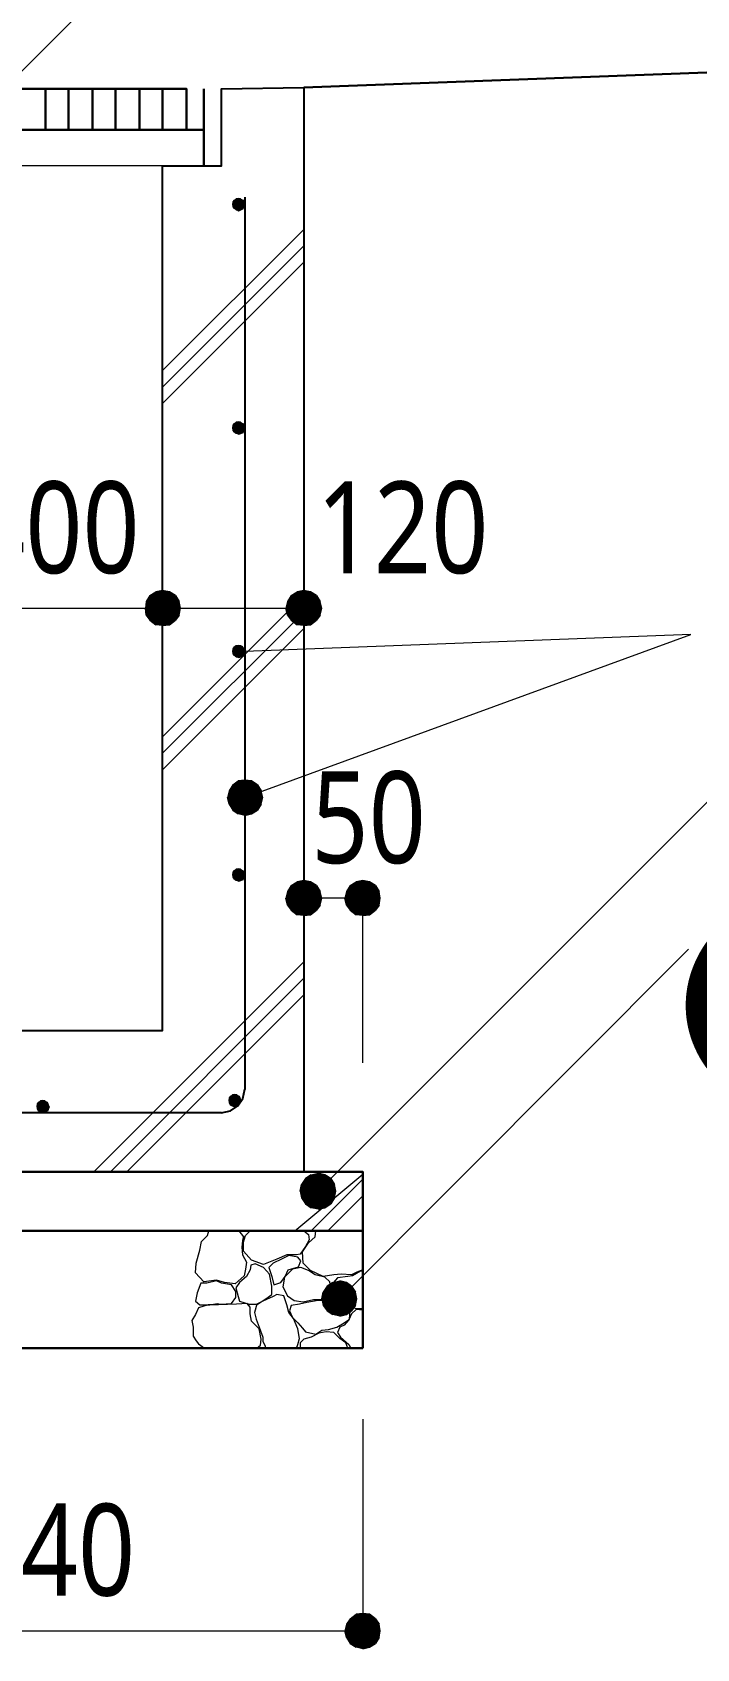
# Model space of a CAD drawing. Header units: millimetres. Extents: x 0 to 420, y 0 to 297.
# Drawn here: x 252.72 to 271.55, y 56.83 to 102.61 of the extents above; entities that cross this region are included whole.
import ezdxf
from ezdxf.enums import TextEntityAlignment as Align

# ---------------------------------------------------------------- set-up
doc = ezdxf.new("R2010")
doc.units = ezdxf.units.MM
doc.styles.add('kst32b', font='NotoSansJP-Variable.ttf')

msp = doc.modelspace()

# ---------------------------------------------------------------- hatches: boundary and pattern name
h = msp.add_hatch(color=7)
h.paths.add_polyline_path([(258.466, 97.854), (258.424, 97.727), (258.572, 97.727), (258.466, 97.854)])
h.paths.add_polyline_path([(258.424, 97.727), (258.572, 97.727), (258.466, 97.621), (258.424, 97.727)])
h.paths.add_polyline_path([(258.572, 97.727), (258.466, 97.621), (258.572, 97.557), (258.572, 97.727)])
h = msp.add_hatch(color=7)
h.paths.add_polyline_path([(258.741, 97.727), (258.699, 97.854), (258.572, 97.727), (258.741, 97.727)])
h.paths.add_polyline_path([(258.699, 97.854), (258.572, 97.727), (258.572, 97.896), (258.699, 97.854)])
h.paths.add_polyline_path([(258.572, 97.727), (258.572, 97.896), (258.466, 97.854), (258.572, 97.727)])
h = msp.add_hatch(color=7)
h.paths.add_polyline_path([(258.572, 97.557), (258.699, 97.621), (258.572, 97.727), (258.572, 97.557)])
h.paths.add_polyline_path([(258.699, 97.621), (258.572, 97.727), (258.741, 97.727), (258.699, 97.621)])
h = msp.add_hatch(color=7)
h.paths.add_polyline_path([(258.741, 91.398), (258.699, 91.525), (258.572, 91.398), (258.741, 91.398)])
h.paths.add_polyline_path([(258.699, 91.525), (258.572, 91.398), (258.572, 91.567), (258.699, 91.525)])
h.paths.add_polyline_path([(258.572, 91.398), (258.572, 91.567), (258.466, 91.525), (258.572, 91.398)])
h = msp.add_hatch(color=7)
h.paths.add_polyline_path([(258.466, 91.525), (258.424, 91.398), (258.572, 91.398), (258.466, 91.525)])
h.paths.add_polyline_path([(258.424, 91.398), (258.572, 91.398), (258.466, 91.271), (258.424, 91.398)])
h.paths.add_polyline_path([(258.572, 91.398), (258.466, 91.271), (258.572, 91.228), (258.572, 91.398)])
h = msp.add_hatch(color=7)
h.paths.add_polyline_path([(258.572, 91.228), (258.699, 91.271), (258.572, 91.398), (258.572, 91.228)])
h.paths.add_polyline_path([(258.699, 91.271), (258.572, 91.398), (258.741, 91.398), (258.699, 91.271)])
h = msp.add_hatch(color=7)
h.paths.add_polyline_path([(256.413, 86.804), (256.223, 86.762), (256.413, 86.296), (256.413, 86.804)])
h.paths.add_polyline_path([(256.223, 86.762), (256.413, 86.296), (256.053, 86.656), (256.223, 86.762)])
h.paths.add_polyline_path([(256.413, 86.296), (256.053, 86.656), (255.947, 86.487), (256.413, 86.296)])
for points in [[(256.604, 86.762), (256.413, 86.804), (256.413, 86.296), (256.604, 86.762)], [(260.604, 86.762), (260.414, 86.804), (260.414, 86.296), (260.604, 86.762)], [(258.932, 81.407), (258.741, 81.428), (258.741, 80.941), (258.932, 81.407)], [(260.604, 78.549), (260.414, 78.592), (260.414, 78.084), (260.604, 78.549)], [(262.276, 78.549), (262.086, 78.592), (262.086, 78.084), (262.276, 78.549)], [(260.35, 69.596), (260.456, 69.427), (260.816, 69.787), (260.35, 69.596)], [(260.964, 66.548), (261.07, 66.4), (261.429, 66.738), (260.964, 66.548)], [(262.276, 57.806), (262.086, 57.827), (262.086, 57.34), (262.276, 57.806)]]:
    msp.add_hatch(color=7).paths.add_polyline_path(points)
h = msp.add_hatch(color=7)
h.paths.add_polyline_path([(256.921, 86.296), (256.879, 86.487), (256.413, 86.296), (256.921, 86.296)])
h.paths.add_polyline_path([(256.879, 86.487), (256.413, 86.296), (256.773, 86.656), (256.879, 86.487)])
h.paths.add_polyline_path([(256.413, 86.296), (256.773, 86.656), (256.604, 86.762), (256.413, 86.296)])
h = msp.add_hatch(color=7)
h.paths.add_polyline_path([(260.414, 86.804), (260.223, 86.762), (260.414, 86.296), (260.414, 86.804)])
h.paths.add_polyline_path([(260.223, 86.762), (260.414, 86.296), (260.054, 86.656), (260.223, 86.762)])
h.paths.add_polyline_path([(260.414, 86.296), (260.054, 86.656), (259.948, 86.487), (260.414, 86.296)])
h = msp.add_hatch(color=7)
h.paths.add_polyline_path([(260.921, 86.296), (260.879, 86.487), (260.414, 86.296), (260.921, 86.296)])
h.paths.add_polyline_path([(260.879, 86.487), (260.414, 86.296), (260.773, 86.656), (260.879, 86.487)])
h.paths.add_polyline_path([(260.414, 86.296), (260.773, 86.656), (260.604, 86.762), (260.414, 86.296)])
h = msp.add_hatch(color=7)
h.paths.add_polyline_path([(255.947, 86.487), (255.926, 86.296), (256.413, 86.296), (255.947, 86.487)])
h.paths.add_polyline_path([(255.926, 86.296), (256.413, 86.296), (255.947, 86.106), (255.926, 86.296)])
h.paths.add_polyline_path([(256.413, 86.296), (255.947, 86.106), (256.053, 85.958), (256.413, 86.296)])
h = msp.add_hatch(color=7)
h.paths.add_polyline_path([(256.053, 85.958), (256.223, 85.831), (256.413, 86.296), (256.053, 85.958)])
h.paths.add_polyline_path([(256.223, 85.831), (256.413, 86.296), (256.413, 85.81), (256.223, 85.831)])
h.paths.add_polyline_path([(256.413, 86.296), (256.413, 85.81), (256.604, 85.831), (256.413, 86.296)])
h = msp.add_hatch(color=7)
h.paths.add_polyline_path([(256.604, 85.831), (256.773, 85.958), (256.413, 86.296), (256.604, 85.831)])
h.paths.add_polyline_path([(256.773, 85.958), (256.413, 86.296), (256.879, 86.106), (256.773, 85.958)])
h.paths.add_polyline_path([(256.413, 86.296), (256.879, 86.106), (256.921, 86.296), (256.413, 86.296)])
h = msp.add_hatch(color=7)
h.paths.add_polyline_path([(259.948, 86.487), (259.905, 86.296), (260.414, 86.296), (259.948, 86.487)])
h.paths.add_polyline_path([(259.905, 86.296), (260.414, 86.296), (259.948, 86.106), (259.905, 86.296)])
h.paths.add_polyline_path([(260.414, 86.296), (259.948, 86.106), (260.054, 85.958), (260.414, 86.296)])
h = msp.add_hatch(color=7)
h.paths.add_polyline_path([(260.054, 85.958), (260.223, 85.831), (260.414, 86.296), (260.054, 85.958)])
h.paths.add_polyline_path([(260.223, 85.831), (260.414, 86.296), (260.414, 85.81), (260.223, 85.831)])
h.paths.add_polyline_path([(260.414, 86.296), (260.414, 85.81), (260.604, 85.831), (260.414, 86.296)])
h = msp.add_hatch(color=7)
h.paths.add_polyline_path([(260.604, 85.831), (260.773, 85.958), (260.414, 86.296), (260.604, 85.831)])
h.paths.add_polyline_path([(260.773, 85.958), (260.414, 86.296), (260.879, 86.106), (260.773, 85.958)])
h.paths.add_polyline_path([(260.414, 86.296), (260.879, 86.106), (260.921, 86.296), (260.414, 86.296)])
h = msp.add_hatch(color=7)
h.paths.add_polyline_path([(258.466, 85.175), (258.424, 85.069), (258.572, 85.069), (258.466, 85.175)])
h.paths.add_polyline_path([(258.424, 85.069), (258.572, 85.069), (258.466, 84.942), (258.424, 85.069)])
h.paths.add_polyline_path([(258.572, 85.069), (258.466, 84.942), (258.572, 84.899), (258.572, 85.069)])
h = msp.add_hatch(color=7)
h.paths.add_polyline_path([(258.741, 85.069), (258.699, 85.175), (258.572, 85.069), (258.741, 85.069)])
h.paths.add_polyline_path([(258.699, 85.175), (258.572, 85.069), (258.572, 85.238), (258.699, 85.175)])
h.paths.add_polyline_path([(258.572, 85.069), (258.572, 85.238), (258.466, 85.175), (258.572, 85.069)])
h = msp.add_hatch(color=7)
h.paths.add_polyline_path([(258.572, 84.899), (258.699, 84.942), (258.572, 85.069), (258.572, 84.899)])
h.paths.add_polyline_path([(258.699, 84.942), (258.572, 85.069), (258.741, 85.069), (258.699, 84.942)])
h = msp.add_hatch(color=7)
h.paths.add_polyline_path([(258.297, 81.132), (258.254, 80.941), (258.741, 80.941), (258.297, 81.132)])
h.paths.add_polyline_path([(258.254, 80.941), (258.741, 80.941), (258.297, 80.751), (258.254, 80.941)])
h.paths.add_polyline_path([(258.741, 80.941), (258.297, 80.751), (258.403, 80.581), (258.741, 80.941)])
h = msp.add_hatch(color=7)
h.paths.add_polyline_path([(258.741, 81.428), (258.551, 81.407), (258.741, 80.941), (258.741, 81.428)])
h.paths.add_polyline_path([(258.551, 81.407), (258.741, 80.941), (258.403, 81.301), (258.551, 81.407)])
h.paths.add_polyline_path([(258.741, 80.941), (258.403, 81.301), (258.297, 81.132), (258.741, 80.941)])
h = msp.add_hatch(color=7)
h.paths.add_polyline_path([(259.249, 80.941), (259.207, 81.132), (258.741, 80.941), (259.249, 80.941)])
h.paths.add_polyline_path([(259.207, 81.132), (258.741, 80.941), (259.101, 81.301), (259.207, 81.132)])
h.paths.add_polyline_path([(258.741, 80.941), (259.101, 81.301), (258.932, 81.407), (258.741, 80.941)])
h = msp.add_hatch(color=7)
h.paths.add_polyline_path([(258.403, 80.581), (258.551, 80.476), (258.741, 80.941), (258.403, 80.581)])
h.paths.add_polyline_path([(258.551, 80.476), (258.741, 80.941), (258.741, 80.433), (258.551, 80.476)])
h.paths.add_polyline_path([(258.741, 80.941), (258.741, 80.433), (258.932, 80.476), (258.741, 80.941)])
h = msp.add_hatch(color=7)
h.paths.add_polyline_path([(258.932, 80.476), (259.101, 80.581), (258.741, 80.941), (258.932, 80.476)])
h.paths.add_polyline_path([(259.101, 80.581), (258.741, 80.941), (259.207, 80.751), (259.101, 80.581)])
h.paths.add_polyline_path([(258.741, 80.941), (259.207, 80.751), (259.249, 80.941), (258.741, 80.941)])
h = msp.add_hatch(color=7)
h.paths.add_polyline_path([(258.466, 78.846), (258.424, 78.74), (258.572, 78.74), (258.466, 78.846)])
h.paths.add_polyline_path([(258.424, 78.74), (258.572, 78.74), (258.466, 78.613), (258.424, 78.74)])
h.paths.add_polyline_path([(258.572, 78.74), (258.466, 78.613), (258.572, 78.571), (258.572, 78.74)])
h = msp.add_hatch(color=7)
h.paths.add_polyline_path([(258.741, 78.74), (258.699, 78.846), (258.572, 78.74), (258.741, 78.74)])
h.paths.add_polyline_path([(258.699, 78.846), (258.572, 78.74), (258.572, 78.888), (258.699, 78.846)])
h.paths.add_polyline_path([(258.572, 78.74), (258.572, 78.888), (258.466, 78.846), (258.572, 78.74)])
h = msp.add_hatch(color=7)
h.paths.add_polyline_path([(258.572, 78.571), (258.699, 78.613), (258.572, 78.74), (258.572, 78.571)])
h.paths.add_polyline_path([(258.699, 78.613), (258.572, 78.74), (258.741, 78.74), (258.699, 78.613)])
h = msp.add_hatch(color=7)
h.paths.add_polyline_path([(260.414, 78.592), (260.223, 78.549), (260.414, 78.084), (260.414, 78.592)])
h.paths.add_polyline_path([(260.223, 78.549), (260.414, 78.084), (260.054, 78.444), (260.223, 78.549)])
h.paths.add_polyline_path([(260.414, 78.084), (260.054, 78.444), (259.948, 78.274), (260.414, 78.084)])
h = msp.add_hatch(color=7)
h.paths.add_polyline_path([(260.921, 78.084), (260.879, 78.274), (260.414, 78.084), (260.921, 78.084)])
h.paths.add_polyline_path([(260.879, 78.274), (260.414, 78.084), (260.773, 78.444), (260.879, 78.274)])
h.paths.add_polyline_path([(260.414, 78.084), (260.773, 78.444), (260.604, 78.549), (260.414, 78.084)])
h = msp.add_hatch(color=7)
h.paths.add_polyline_path([(262.086, 78.592), (261.895, 78.549), (262.086, 78.084), (262.086, 78.592)])
h.paths.add_polyline_path([(261.895, 78.549), (262.086, 78.084), (261.726, 78.444), (261.895, 78.549)])
h.paths.add_polyline_path([(262.086, 78.084), (261.726, 78.444), (261.62, 78.274), (262.086, 78.084)])
h = msp.add_hatch(color=7)
h.paths.add_polyline_path([(262.573, 78.084), (262.551, 78.274), (262.086, 78.084), (262.573, 78.084)])
h.paths.add_polyline_path([(262.551, 78.274), (262.086, 78.084), (262.446, 78.444), (262.551, 78.274)])
h.paths.add_polyline_path([(262.086, 78.084), (262.446, 78.444), (262.276, 78.549), (262.086, 78.084)])
h = msp.add_hatch(color=7)
h.paths.add_polyline_path([(259.948, 78.274), (259.905, 78.084), (260.414, 78.084), (259.948, 78.274)])
h.paths.add_polyline_path([(259.905, 78.084), (260.414, 78.084), (259.948, 77.893), (259.905, 78.084)])
h.paths.add_polyline_path([(260.414, 78.084), (259.948, 77.893), (260.054, 77.745), (260.414, 78.084)])
h = msp.add_hatch(color=7)
h.paths.add_polyline_path([(260.054, 77.745), (260.223, 77.618), (260.414, 78.084), (260.054, 77.745)])
h.paths.add_polyline_path([(260.223, 77.618), (260.414, 78.084), (260.414, 77.597), (260.223, 77.618)])
h.paths.add_polyline_path([(260.414, 78.084), (260.414, 77.597), (260.604, 77.618), (260.414, 78.084)])
h = msp.add_hatch(color=7)
h.paths.add_polyline_path([(260.604, 77.618), (260.773, 77.745), (260.414, 78.084), (260.604, 77.618)])
h.paths.add_polyline_path([(260.773, 77.745), (260.414, 78.084), (260.879, 77.893), (260.773, 77.745)])
h.paths.add_polyline_path([(260.414, 78.084), (260.879, 77.893), (260.921, 78.084), (260.414, 78.084)])
h = msp.add_hatch(color=7)
h.paths.add_polyline_path([(261.62, 78.274), (261.578, 78.084), (262.086, 78.084), (261.62, 78.274)])
h.paths.add_polyline_path([(261.578, 78.084), (262.086, 78.084), (261.62, 77.893), (261.578, 78.084)])
h.paths.add_polyline_path([(262.086, 78.084), (261.62, 77.893), (261.726, 77.745), (262.086, 78.084)])
h = msp.add_hatch(color=7)
h.paths.add_polyline_path([(261.726, 77.745), (261.895, 77.618), (262.086, 78.084), (261.726, 77.745)])
h.paths.add_polyline_path([(261.895, 77.618), (262.086, 78.084), (262.086, 77.597), (261.895, 77.618)])
h.paths.add_polyline_path([(262.086, 78.084), (262.086, 77.597), (262.276, 77.618), (262.086, 78.084)])
h = msp.add_hatch(color=7)
h.paths.add_polyline_path([(262.276, 77.618), (262.446, 77.745), (262.086, 78.084), (262.276, 77.618)])
h.paths.add_polyline_path([(262.446, 77.745), (262.086, 78.084), (262.551, 77.893), (262.446, 77.745)])
h.paths.add_polyline_path([(262.086, 78.084), (262.551, 77.893), (262.573, 78.084), (262.086, 78.084)])
h = msp.add_hatch(color=7)
h.paths.add_polyline_path([(258.339, 72.454), (258.297, 72.348), (258.466, 72.348), (258.339, 72.454)])
h.paths.add_polyline_path([(258.297, 72.348), (258.466, 72.348), (258.339, 72.221), (258.297, 72.348)])
h.paths.add_polyline_path([(258.466, 72.348), (258.339, 72.221), (258.466, 72.178), (258.466, 72.348)])
h = msp.add_hatch(color=7)
h.paths.add_polyline_path([(258.614, 72.348), (258.572, 72.454), (258.466, 72.348), (258.614, 72.348)])
h.paths.add_polyline_path([(258.572, 72.454), (258.466, 72.348), (258.466, 72.496), (258.572, 72.454)])
h.paths.add_polyline_path([(258.466, 72.348), (258.466, 72.496), (258.339, 72.454), (258.466, 72.348)])
h = msp.add_hatch(color=7)
h.paths.add_polyline_path([(258.466, 72.178), (258.572, 72.221), (258.466, 72.348), (258.466, 72.178)])
h.paths.add_polyline_path([(258.572, 72.221), (258.466, 72.348), (258.614, 72.348), (258.572, 72.221)])
h = msp.add_hatch(color=7)
h.paths.add_polyline_path([(252.899, 72.284), (252.857, 72.178), (253.026, 72.178), (252.899, 72.284)])
h.paths.add_polyline_path([(252.857, 72.178), (253.026, 72.178), (252.899, 72.051), (252.857, 72.178)])
h.paths.add_polyline_path([(253.026, 72.178), (252.899, 72.051), (253.026, 72.009), (253.026, 72.178)])
h = msp.add_hatch(color=7)
h.paths.add_polyline_path([(253.196, 72.178), (253.153, 72.284), (253.026, 72.178), (253.196, 72.178)])
h.paths.add_polyline_path([(253.153, 72.284), (253.026, 72.178), (253.026, 72.327), (253.153, 72.284)])
h.paths.add_polyline_path([(253.026, 72.178), (253.026, 72.327), (252.899, 72.284), (253.026, 72.178)])
h = msp.add_hatch(color=7)
h.paths.add_polyline_path([(253.026, 72.009), (253.153, 72.051), (253.026, 72.178), (253.026, 72.009)])
h.paths.add_polyline_path([(253.153, 72.051), (253.026, 72.178), (253.196, 72.178), (253.153, 72.051)])
h = msp.add_hatch(color=7)
h.paths.add_polyline_path([(260.456, 70.146), (260.35, 69.977), (260.816, 69.787), (260.456, 70.146)])
h.paths.add_polyline_path([(260.35, 69.977), (260.816, 69.787), (260.308, 69.787), (260.35, 69.977)])
h.paths.add_polyline_path([(260.816, 69.787), (260.308, 69.787), (260.35, 69.596), (260.816, 69.787)])
h = msp.add_hatch(color=7)
h.paths.add_polyline_path([(261.006, 70.252), (260.816, 70.295), (260.816, 69.787), (261.006, 70.252)])
h.paths.add_polyline_path([(260.816, 70.295), (260.816, 69.787), (260.625, 70.252), (260.816, 70.295)])
h.paths.add_polyline_path([(260.816, 69.787), (260.625, 70.252), (260.456, 70.146), (260.816, 69.787)])
h = msp.add_hatch(color=7)
h.paths.add_polyline_path([(261.324, 69.787), (261.281, 69.977), (260.816, 69.787), (261.324, 69.787)])
h.paths.add_polyline_path([(261.281, 69.977), (260.816, 69.787), (261.175, 70.146), (261.281, 69.977)])
h.paths.add_polyline_path([(260.816, 69.787), (261.175, 70.146), (261.006, 70.252), (260.816, 69.787)])
h = msp.add_hatch(color=7)
h.paths.add_polyline_path([(260.456, 69.427), (260.625, 69.321), (260.816, 69.787), (260.456, 69.427)])
h.paths.add_polyline_path([(260.625, 69.321), (260.816, 69.787), (260.816, 69.279), (260.625, 69.321)])
h.paths.add_polyline_path([(260.816, 69.787), (260.816, 69.279), (261.006, 69.321), (260.816, 69.787)])
h = msp.add_hatch(color=7)
h.paths.add_polyline_path([(261.006, 69.321), (261.175, 69.427), (260.816, 69.787), (261.006, 69.321)])
h.paths.add_polyline_path([(261.175, 69.427), (260.816, 69.787), (261.281, 69.596), (261.175, 69.427)])
h.paths.add_polyline_path([(260.816, 69.787), (261.281, 69.596), (261.324, 69.787), (260.816, 69.787)])
h = msp.add_hatch(color=7)
h.paths.add_polyline_path([(261.07, 67.098), (260.964, 66.929), (261.429, 66.738), (261.07, 67.098)])
h.paths.add_polyline_path([(260.964, 66.929), (261.429, 66.738), (260.921, 66.738), (260.964, 66.929)])
h.paths.add_polyline_path([(261.429, 66.738), (260.921, 66.738), (260.964, 66.548), (261.429, 66.738)])
h = msp.add_hatch(color=7)
h.paths.add_polyline_path([(261.62, 67.204), (261.429, 67.246), (261.429, 66.738), (261.62, 67.204)])
h.paths.add_polyline_path([(261.429, 67.246), (261.429, 66.738), (261.239, 67.204), (261.429, 67.246)])
h.paths.add_polyline_path([(261.429, 66.738), (261.239, 67.204), (261.07, 67.098), (261.429, 66.738)])
h = msp.add_hatch(color=7)
h.paths.add_polyline_path([(261.916, 66.738), (261.874, 66.929), (261.429, 66.738), (261.916, 66.738)])
h.paths.add_polyline_path([(261.874, 66.929), (261.429, 66.738), (261.768, 67.098), (261.874, 66.929)])
h.paths.add_polyline_path([(261.429, 66.738), (261.768, 67.098), (261.62, 67.204), (261.429, 66.738)])
h = msp.add_hatch(color=7)
h.paths.add_polyline_path([(261.07, 66.4), (261.239, 66.294), (261.429, 66.738), (261.07, 66.4)])
h.paths.add_polyline_path([(261.239, 66.294), (261.429, 66.738), (261.429, 66.252), (261.239, 66.294)])
h.paths.add_polyline_path([(261.429, 66.738), (261.429, 66.252), (261.62, 66.294), (261.429, 66.738)])
h = msp.add_hatch(color=7)
h.paths.add_polyline_path([(261.62, 66.294), (261.768, 66.4), (261.429, 66.738), (261.62, 66.294)])
h.paths.add_polyline_path([(261.768, 66.4), (261.429, 66.738), (261.874, 66.548), (261.768, 66.4)])
h.paths.add_polyline_path([(261.429, 66.738), (261.874, 66.548), (261.916, 66.738), (261.429, 66.738)])
h = msp.add_hatch(color=7)
h.paths.add_polyline_path([(262.086, 57.827), (261.895, 57.806), (262.086, 57.34), (262.086, 57.827)])
h.paths.add_polyline_path([(261.895, 57.806), (262.086, 57.34), (261.726, 57.679), (261.895, 57.806)])
h.paths.add_polyline_path([(262.086, 57.34), (261.726, 57.679), (261.62, 57.531), (262.086, 57.34)])
h = msp.add_hatch(color=7)
h.paths.add_polyline_path([(262.573, 57.34), (262.551, 57.531), (262.086, 57.34), (262.573, 57.34)])
h.paths.add_polyline_path([(262.551, 57.531), (262.086, 57.34), (262.446, 57.679), (262.551, 57.531)])
h.paths.add_polyline_path([(262.086, 57.34), (262.446, 57.679), (262.276, 57.806), (262.086, 57.34)])
h = msp.add_hatch(color=7)
h.paths.add_polyline_path([(261.62, 57.531), (261.578, 57.34), (262.086, 57.34), (261.62, 57.531)])
h.paths.add_polyline_path([(261.578, 57.34), (262.086, 57.34), (261.62, 57.15), (261.578, 57.34)])
h.paths.add_polyline_path([(262.086, 57.34), (261.62, 57.15), (261.726, 56.981), (262.086, 57.34)])
h = msp.add_hatch(color=7)
h.paths.add_polyline_path([(261.726, 56.981), (261.895, 56.875), (262.086, 57.34), (261.726, 56.981)])
h.paths.add_polyline_path([(261.895, 56.875), (262.086, 57.34), (262.086, 56.832), (261.895, 56.875)])
h.paths.add_polyline_path([(262.086, 57.34), (262.086, 56.832), (262.276, 56.875), (262.086, 57.34)])
h = msp.add_hatch(color=7)
h.paths.add_polyline_path([(262.276, 56.875), (262.446, 56.981), (262.086, 57.34), (262.276, 56.875)])
h.paths.add_polyline_path([(262.446, 56.981), (262.086, 57.34), (262.551, 57.15), (262.446, 56.981)])
h.paths.add_polyline_path([(262.086, 57.34), (262.551, 57.15), (262.573, 57.34), (262.086, 57.34)])

# ---------------------------------------------------------------- linework, layer by layer
at = {"lineweight": 13}
for points in [[(251.926, 101.007), (259.525, 108.606)], [(256.413, 98.827), (243.755, 98.827)], [(256.413, 93.027), (260.414, 97.028)], [(260.414, 96.562), (256.413, 92.562)], [(256.413, 92.096), (260.414, 96.097)], [(260.414, 86.656), (256.413, 82.656)], [(238.083, 86.296), (239.755, 86.296), (243.755, 86.296), (256.413, 86.296), (260.414, 86.296)], [(256.413, 82.19), (260.414, 86.191)], [(260.414, 85.725), (256.413, 81.724)], [(258.741, 80.941), (271.378, 85.556), (258.741, 85.069)], [(260.816, 69.787), (272.246, 81.216)], [(262.086, 78.084), (260.414, 78.084)], [(262.086, 73.427), (262.086, 78.084)], [(261.429, 66.738), (271.314, 76.645)], [(254.466, 70.337), (260.414, 76.285)], [(260.414, 75.819), (254.931, 70.337)], [(255.397, 70.337), (260.414, 75.353)], [(260.16, 68.665), (262.086, 70.273)], [(262.086, 70.125), (260.625, 68.665)], [(262.086, 69.659), (261.091, 68.665)], [(258.572, 68.665), (258.699, 68.495), (258.678, 68.389), (258.657, 68.199), (258.678, 67.987), (258.784, 67.776), (258.762, 67.585), (258.72, 67.395), (258.466, 67.162), (258.17, 67.204), (257.937, 67.268), (257.577, 67.225), (257.344, 67.479), (257.366, 67.754), (257.471, 68.114), (257.514, 68.368), (257.683, 68.538), (257.725, 68.665)], [(260.414, 68.665), (260.541, 68.559), (260.562, 68.411), (260.456, 68.22), (260.308, 68.009), (260.202, 67.987), (259.927, 67.987), (259.652, 67.86), (259.271, 67.712), (258.932, 67.839), (258.699, 68.093), (258.699, 68.347), (258.762, 68.538), (258.889, 68.665)], [(262.086, 67.564), (261.916, 67.5), (261.768, 67.416), (261.472, 67.437), (261.26, 67.416), (260.964, 67.373), (260.604, 67.543), (260.392, 67.754), (260.371, 68.072), (260.541, 68.326), (260.731, 68.495), (260.752, 68.665)], [(262.086, 67.522), (262.022, 67.522), (261.789, 67.395), (261.662, 67.373), (261.366, 67.331), (261.175, 67.12), (261.239, 66.823), (261.324, 66.696), (261.557, 66.527), (261.938, 66.463), (262.086, 66.463)], [(260.202, 65.341), (260.244, 65.447), (260.287, 65.617), (260.244, 65.892), (260.117, 66.188), (259.99, 66.357), (259.927, 66.569), (259.842, 66.823), (259.652, 66.865), (259.546, 66.802), (259.249, 66.675), (259.08, 66.59), (259.016, 66.357), (259.059, 66.167), (259.144, 65.934), (259.249, 65.659), (259.249, 65.532), (259.313, 65.405), (259.313, 65.341)], [(259.08, 65.341), (259.186, 65.426), (259.207, 65.596), (259.144, 65.892), (258.932, 66.104), (258.889, 66.315), (258.889, 66.506), (258.805, 66.612), (258.509, 66.59), (258, 66.569), (257.704, 66.569), (257.429, 66.484), (257.344, 66.294), (257.239, 66.125), (257.281, 65.934), (257.281, 65.68), (257.366, 65.553), (257.429, 65.469), (257.598, 65.341)], [(262.086, 66.421), (261.895, 66.442), (261.768, 66.315), (261.684, 66.146), (261.557, 65.998), (261.429, 65.934), (261.366, 65.786), (261.451, 65.659), (261.684, 65.447), (261.747, 65.341)], [(261.662, 65.341), (261.599, 65.49), (261.429, 65.617), (261.26, 65.786), (261.048, 65.807), (260.837, 65.765), (260.625, 65.659), (260.414, 65.596), (260.308, 65.49), (260.308, 65.341)], [(262.086, 63.331), (262.086, 57.34)], [(237.829, 57.34), (262.086, 57.34)]]:
    msp.add_lwpolyline(points, dxfattribs=at)
at = {"lineweight": 30}
for points in [[(260.414, 101.05), (286.046, 102.002)], [(257.09, 99.843), (257.09, 101.007), (243.501, 101.007)], [(253.09, 101.007), (253.09, 99.843)], [(253.746, 99.843), (253.746, 101.007)], [(254.423, 101.007), (254.423, 99.843)], [(255.079, 99.843), (255.079, 101.007)], [(255.757, 99.843), (255.757, 101.007)], [(256.413, 99.843), (256.413, 101.007)], [(257.577, 101.007), (257.577, 98.827)], [(257.577, 99.843), (243.628, 99.843)], [(262.086, 70.337), (262.086, 65.341)], [(262.086, 65.341), (238.083, 65.341)]]:
    msp.add_lwpolyline(points, dxfattribs=at)
at = {"lineweight": 25}
for points in [[(243.755, 78.74), (243.755, 74.337), (256.413, 74.337), (256.413, 98.827), (258.085, 98.827), (258.085, 101.007), (260.414, 101.05), (260.414, 70.337)], [(258.741, 97.938), (258.741, 72.665)], [(258.075, 72.009), (258.334, 72.061), (258.546, 72.204), (258.689, 72.416), (258.741, 72.676)], [(258.085, 72.009), (242.083, 72.009)]]:
    msp.add_lwpolyline(points, dxfattribs=at)
for points in [[(258.72, 97.737), (258.708, 97.799), (258.674, 97.849), (258.623, 97.883), (258.561, 97.896), (258.5, 97.883), (258.449, 97.849), (258.415, 97.799), (258.403, 97.737), (258.415, 97.675), (258.449, 97.625), (258.5, 97.591), (258.561, 97.578), (258.623, 97.591), (258.674, 97.625), (258.708, 97.675)], [(258.72, 91.408), (258.708, 91.47), (258.674, 91.521), (258.623, 91.555), (258.561, 91.567), (258.5, 91.555), (258.449, 91.521), (258.415, 91.47), (258.403, 91.408), (258.415, 91.346), (258.449, 91.296), (258.5, 91.262), (258.561, 91.249), (258.623, 91.262), (258.674, 91.296), (258.708, 91.346)], [(258.72, 85.079), (258.708, 85.141), (258.674, 85.192), (258.623, 85.226), (258.561, 85.238), (258.5, 85.226), (258.449, 85.192), (258.415, 85.141), (258.403, 85.079), (258.415, 85.018), (258.449, 84.967), (258.5, 84.933), (258.561, 84.921), (258.623, 84.933), (258.674, 84.967), (258.708, 85.018)], [(258.72, 78.751), (258.708, 78.812), (258.674, 78.863), (258.623, 78.897), (258.561, 78.909), (258.5, 78.897), (258.449, 78.863), (258.415, 78.812), (258.403, 78.751), (258.415, 78.689), (258.449, 78.638), (258.5, 78.604), (258.561, 78.592), (258.623, 78.604), (258.674, 78.638), (258.708, 78.689)], [(253.175, 72.189), (253.162, 72.251), (253.128, 72.301), (253.078, 72.335), (253.016, 72.348), (252.954, 72.335), (252.904, 72.301), (252.869, 72.251), (252.857, 72.189), (252.869, 72.127), (252.904, 72.077), (252.954, 72.043), (253.016, 72.03), (253.078, 72.043), (253.128, 72.077), (253.162, 72.127)], [(258.614, 72.358), (258.602, 72.42), (258.568, 72.471), (258.517, 72.505), (258.456, 72.517), (258.394, 72.505), (258.343, 72.471), (258.309, 72.42), (258.297, 72.358), (258.309, 72.296), (258.343, 72.246), (258.394, 72.212), (258.456, 72.2), (258.517, 72.212), (258.568, 72.246), (258.602, 72.296)], [(238.083, 70.337), (262.086, 70.337)], [(262.086, 68.665), (238.083, 68.665)]]:
    msp.add_lwpolyline(points, close=True, dxfattribs=at)
at = {"lineweight": 0}
for points in [[(258.466, 97.854), (258.424, 97.727), (258.572, 97.727)], [(258.424, 97.727), (258.572, 97.727), (258.466, 97.621)], [(258.572, 97.727), (258.572, 97.896), (258.466, 97.854)], [(258.572, 97.727), (258.466, 97.621), (258.572, 97.557)], [(258.699, 97.854), (258.572, 97.727), (258.572, 97.896)], [(258.741, 97.727), (258.699, 97.854), (258.572, 97.727)], [(258.572, 97.557), (258.699, 97.621), (258.572, 97.727)], [(258.699, 97.621), (258.572, 97.727), (258.741, 97.727)], [(258.572, 91.398), (258.572, 91.567), (258.466, 91.525)], [(258.699, 91.525), (258.572, 91.398), (258.572, 91.567)], [(258.466, 91.525), (258.424, 91.398), (258.572, 91.398)], [(258.424, 91.398), (258.572, 91.398), (258.466, 91.271)], [(258.572, 91.398), (258.466, 91.271), (258.572, 91.228)], [(258.741, 91.398), (258.699, 91.525), (258.572, 91.398)], [(258.572, 91.228), (258.699, 91.271), (258.572, 91.398)], [(258.699, 91.271), (258.572, 91.398), (258.741, 91.398)], [(256.413, 86.296), (256.053, 86.656), (255.947, 86.487)], [(256.223, 86.762), (256.413, 86.296), (256.053, 86.656)], [(256.413, 86.804), (256.223, 86.762), (256.413, 86.296)], [(256.604, 86.762), (256.413, 86.804), (256.413, 86.296)], [(256.413, 86.296), (256.773, 86.656), (256.604, 86.762)], [(256.879, 86.487), (256.413, 86.296), (256.773, 86.656)], [(260.414, 86.296), (260.054, 86.656), (259.948, 86.487)], [(260.223, 86.762), (260.414, 86.296), (260.054, 86.656)], [(260.414, 86.804), (260.223, 86.762), (260.414, 86.296)], [(260.604, 86.762), (260.414, 86.804), (260.414, 86.296)], [(260.414, 86.296), (260.773, 86.656), (260.604, 86.762)], [(260.879, 86.487), (260.414, 86.296), (260.773, 86.656)], [(255.947, 86.487), (255.926, 86.296), (256.413, 86.296)], [(255.926, 86.296), (256.413, 86.296), (255.947, 86.106)], [(256.413, 86.296), (255.947, 86.106), (256.053, 85.958)], [(256.053, 85.958), (256.223, 85.831), (256.413, 86.296)], [(256.223, 85.831), (256.413, 86.296), (256.413, 85.81)], [(256.921, 86.296), (256.879, 86.487), (256.413, 86.296)], [(256.413, 86.296), (256.413, 85.81), (256.604, 85.831)], [(256.604, 85.831), (256.773, 85.958), (256.413, 86.296)], [(256.773, 85.958), (256.413, 86.296), (256.879, 86.106)], [(256.413, 86.296), (256.879, 86.106), (256.921, 86.296)], [(259.948, 86.487), (259.905, 86.296), (260.414, 86.296)], [(259.905, 86.296), (260.414, 86.296), (259.948, 86.106)], [(260.414, 86.296), (259.948, 86.106), (260.054, 85.958)], [(260.054, 85.958), (260.223, 85.831), (260.414, 86.296)], [(260.223, 85.831), (260.414, 86.296), (260.414, 85.81)], [(260.921, 86.296), (260.879, 86.487), (260.414, 86.296)], [(260.414, 86.296), (260.414, 85.81), (260.604, 85.831)], [(260.604, 85.831), (260.773, 85.958), (260.414, 86.296)], [(260.773, 85.958), (260.414, 86.296), (260.879, 86.106)], [(260.414, 86.296), (260.879, 86.106), (260.921, 86.296)], [(258.466, 85.175), (258.424, 85.069), (258.572, 85.069)], [(258.572, 85.069), (258.572, 85.238), (258.466, 85.175)], [(258.699, 85.175), (258.572, 85.069), (258.572, 85.238)], [(258.741, 85.069), (258.699, 85.175), (258.572, 85.069)], [(258.424, 85.069), (258.572, 85.069), (258.466, 84.942)], [(258.572, 85.069), (258.466, 84.942), (258.572, 84.899)], [(258.572, 84.899), (258.699, 84.942), (258.572, 85.069)], [(258.699, 84.942), (258.572, 85.069), (258.741, 85.069)], [(258.297, 81.132), (258.254, 80.941), (258.741, 80.941)], [(258.741, 80.941), (258.403, 81.301), (258.297, 81.132)], [(258.551, 81.407), (258.741, 80.941), (258.403, 81.301)], [(258.741, 81.428), (258.551, 81.407), (258.741, 80.941)], [(258.932, 81.407), (258.741, 81.428), (258.741, 80.941)], [(258.741, 80.941), (259.101, 81.301), (258.932, 81.407)], [(259.207, 81.132), (258.741, 80.941), (259.101, 81.301)], [(259.249, 80.941), (259.207, 81.132), (258.741, 80.941)], [(258.254, 80.941), (258.741, 80.941), (258.297, 80.751)], [(258.741, 80.941), (258.297, 80.751), (258.403, 80.581)], [(258.403, 80.581), (258.551, 80.476), (258.741, 80.941)], [(258.551, 80.476), (258.741, 80.941), (258.741, 80.433)], [(258.741, 80.941), (258.741, 80.433), (258.932, 80.476)], [(258.932, 80.476), (259.101, 80.581), (258.741, 80.941)], [(259.101, 80.581), (258.741, 80.941), (259.207, 80.751)], [(258.741, 80.941), (259.207, 80.751), (259.249, 80.941)], [(258.466, 78.846), (258.424, 78.74), (258.572, 78.74)], [(258.424, 78.74), (258.572, 78.74), (258.466, 78.613)], [(258.572, 78.74), (258.572, 78.888), (258.466, 78.846)], [(258.572, 78.74), (258.466, 78.613), (258.572, 78.571)], [(258.699, 78.846), (258.572, 78.74), (258.572, 78.888)], [(258.741, 78.74), (258.699, 78.846), (258.572, 78.74)], [(258.572, 78.571), (258.699, 78.613), (258.572, 78.74)], [(258.699, 78.613), (258.572, 78.74), (258.741, 78.74)], [(260.414, 78.084), (260.054, 78.444), (259.948, 78.274)], [(260.223, 78.549), (260.414, 78.084), (260.054, 78.444)], [(260.414, 78.592), (260.223, 78.549), (260.414, 78.084)], [(260.604, 78.549), (260.414, 78.592), (260.414, 78.084)], [(260.414, 78.084), (260.773, 78.444), (260.604, 78.549)], [(260.879, 78.274), (260.414, 78.084), (260.773, 78.444)], [(262.086, 78.084), (261.726, 78.444), (261.62, 78.274)], [(261.895, 78.549), (262.086, 78.084), (261.726, 78.444)], [(262.086, 78.592), (261.895, 78.549), (262.086, 78.084)], [(262.276, 78.549), (262.086, 78.592), (262.086, 78.084)], [(262.086, 78.084), (262.446, 78.444), (262.276, 78.549)], [(262.551, 78.274), (262.086, 78.084), (262.446, 78.444)], [(259.948, 78.274), (259.905, 78.084), (260.414, 78.084)], [(259.905, 78.084), (260.414, 78.084), (259.948, 77.893)], [(260.414, 78.084), (259.948, 77.893), (260.054, 77.745)], [(260.054, 77.745), (260.223, 77.618), (260.414, 78.084)], [(260.223, 77.618), (260.414, 78.084), (260.414, 77.597)], [(260.921, 78.084), (260.879, 78.274), (260.414, 78.084)], [(260.414, 78.084), (260.414, 77.597), (260.604, 77.618)], [(260.604, 77.618), (260.773, 77.745), (260.414, 78.084)], [(260.773, 77.745), (260.414, 78.084), (260.879, 77.893)], [(260.414, 78.084), (260.879, 77.893), (260.921, 78.084)], [(261.62, 78.274), (261.578, 78.084), (262.086, 78.084)], [(261.578, 78.084), (262.086, 78.084), (261.62, 77.893)], [(262.086, 78.084), (261.62, 77.893), (261.726, 77.745)], [(261.726, 77.745), (261.895, 77.618), (262.086, 78.084)], [(261.895, 77.618), (262.086, 78.084), (262.086, 77.597)], [(262.573, 78.084), (262.551, 78.274), (262.086, 78.084)], [(262.086, 78.084), (262.086, 77.597), (262.276, 77.618)], [(262.276, 77.618), (262.446, 77.745), (262.086, 78.084)], [(262.446, 77.745), (262.086, 78.084), (262.551, 77.893)], [(262.086, 78.084), (262.551, 77.893), (262.573, 78.084)], [(258.339, 72.454), (258.297, 72.348), (258.466, 72.348)], [(258.297, 72.348), (258.466, 72.348), (258.339, 72.221)], [(258.466, 72.348), (258.466, 72.496), (258.339, 72.454)], [(258.466, 72.348), (258.339, 72.221), (258.466, 72.178)], [(258.572, 72.454), (258.466, 72.348), (258.466, 72.496)], [(258.614, 72.348), (258.572, 72.454), (258.466, 72.348)], [(258.466, 72.178), (258.572, 72.221), (258.466, 72.348)], [(258.572, 72.221), (258.466, 72.348), (258.614, 72.348)], [(252.899, 72.284), (252.857, 72.178), (253.026, 72.178)], [(252.857, 72.178), (253.026, 72.178), (252.899, 72.051)], [(253.026, 72.178), (253.026, 72.327), (252.899, 72.284)], [(253.026, 72.178), (252.899, 72.051), (253.026, 72.009)], [(253.153, 72.284), (253.026, 72.178), (253.026, 72.327)], [(253.196, 72.178), (253.153, 72.284), (253.026, 72.178)], [(253.026, 72.009), (253.153, 72.051), (253.026, 72.178)], [(253.153, 72.051), (253.026, 72.178), (253.196, 72.178)], [(260.456, 70.146), (260.35, 69.977), (260.816, 69.787)], [(260.816, 69.787), (260.625, 70.252), (260.456, 70.146)], [(260.816, 70.295), (260.816, 69.787), (260.625, 70.252)], [(261.006, 70.252), (260.816, 70.295), (260.816, 69.787)], [(260.816, 69.787), (261.175, 70.146), (261.006, 70.252)], [(261.281, 69.977), (260.816, 69.787), (261.175, 70.146)], [(260.35, 69.977), (260.816, 69.787), (260.308, 69.787)], [(260.816, 69.787), (260.308, 69.787), (260.35, 69.596)], [(260.35, 69.596), (260.456, 69.427), (260.816, 69.787)], [(260.456, 69.427), (260.625, 69.321), (260.816, 69.787)], [(260.625, 69.321), (260.816, 69.787), (260.816, 69.279)], [(261.324, 69.787), (261.281, 69.977), (260.816, 69.787)], [(260.816, 69.787), (260.816, 69.279), (261.006, 69.321)], [(261.006, 69.321), (261.175, 69.427), (260.816, 69.787)], [(261.175, 69.427), (260.816, 69.787), (261.281, 69.596)], [(260.816, 69.787), (261.281, 69.596), (261.324, 69.787)], [(260.964, 66.929), (261.429, 66.738), (260.921, 66.738)], [(261.07, 67.098), (260.964, 66.929), (261.429, 66.738)], [(261.429, 66.738), (261.239, 67.204), (261.07, 67.098)], [(261.429, 67.246), (261.429, 66.738), (261.239, 67.204)], [(261.62, 67.204), (261.429, 67.246), (261.429, 66.738)], [(261.429, 66.738), (261.768, 67.098), (261.62, 67.204)], [(261.874, 66.929), (261.429, 66.738), (261.768, 67.098)], [(261.916, 66.738), (261.874, 66.929), (261.429, 66.738)], [(261.429, 66.738), (260.921, 66.738), (260.964, 66.548)], [(260.964, 66.548), (261.07, 66.4), (261.429, 66.738)], [(261.07, 66.4), (261.239, 66.294), (261.429, 66.738)], [(261.239, 66.294), (261.429, 66.738), (261.429, 66.252)], [(261.429, 66.738), (261.429, 66.252), (261.62, 66.294)], [(261.62, 66.294), (261.768, 66.4), (261.429, 66.738)], [(261.768, 66.4), (261.429, 66.738), (261.874, 66.548)], [(261.429, 66.738), (261.874, 66.548), (261.916, 66.738)], [(262.086, 57.34), (261.726, 57.679), (261.62, 57.531)], [(261.895, 57.806), (262.086, 57.34), (261.726, 57.679)], [(262.086, 57.827), (261.895, 57.806), (262.086, 57.34)], [(262.276, 57.806), (262.086, 57.827), (262.086, 57.34)], [(262.086, 57.34), (262.446, 57.679), (262.276, 57.806)], [(262.551, 57.531), (262.086, 57.34), (262.446, 57.679)], [(261.62, 57.531), (261.578, 57.34), (262.086, 57.34)], [(261.578, 57.34), (262.086, 57.34), (261.62, 57.15)], [(262.086, 57.34), (261.62, 57.15), (261.726, 56.981)], [(261.726, 56.981), (261.895, 56.875), (262.086, 57.34)], [(261.895, 56.875), (262.086, 57.34), (262.086, 56.832)], [(262.573, 57.34), (262.551, 57.531), (262.086, 57.34)], [(262.086, 57.34), (262.086, 56.832), (262.276, 56.875)], [(262.276, 56.875), (262.446, 56.981), (262.086, 57.34)], [(262.446, 56.981), (262.086, 57.34), (262.551, 57.15)], [(262.086, 57.34), (262.551, 57.15), (262.573, 57.34)]]:
    msp.add_lwpolyline(points, close=True, dxfattribs=at)
at = {"lineweight": 13}
for points in [[(260.265, 67.649), (260.329, 67.818), (260.244, 67.924), (259.99, 67.966), (259.779, 67.86), (259.546, 67.754), (259.419, 67.628), (259.503, 67.373), (259.567, 67.141), (259.757, 67.204), (259.884, 67.373), (259.969, 67.564)], [(259.334, 66.738), (259.503, 66.865), (259.503, 67.098), (259.44, 67.437), (259.271, 67.628), (259.038, 67.733), (258.911, 67.691), (258.889, 67.564), (258.784, 67.373), (258.593, 67.204), (258.487, 67.056), (258.551, 66.802), (258.593, 66.675), (258.868, 66.59), (259.101, 66.59)], [(261.048, 66.717), (261.154, 66.802), (261.175, 67.014), (261.154, 67.225), (261.006, 67.352), (260.731, 67.416), (260.541, 67.543), (260.329, 67.628), (260.096, 67.585), (259.863, 67.352), (259.821, 67.077), (259.948, 66.823), (260.138, 66.696), (260.392, 66.654), (260.689, 66.717)], [(258.36, 66.612), (258.487, 66.781), (258.487, 66.95), (258.36, 67.141), (258.085, 67.183), (257.937, 67.246), (257.662, 67.183), (257.493, 67.183), (257.387, 66.908), (257.344, 66.675), (257.471, 66.569), (257.746, 66.569), (257.958, 66.612), (258.064, 66.59)], [(261.557, 66.061), (261.705, 66.167), (261.726, 66.4), (261.641, 66.527), (261.281, 66.633), (261.048, 66.675), (260.816, 66.696), (260.498, 66.633), (260.287, 66.59), (260.054, 66.548), (260.011, 66.4), (260.096, 66.209), (260.244, 66.061), (260.371, 65.913), (260.456, 65.807), (260.752, 65.744), (260.921, 65.849), (261.112, 65.871), (261.345, 65.934)]]:
    msp.add_lwpolyline(points, close=True, dxfattribs=at)

# ---------------------------------------------------------------- texts
at = {"style": 'kst32b'}
for s, height, p, p2 in [('380X400', 2.5989, (244.39, 87.291), (255.761, 87.291)), ('120', 2.5989, (260.773, 87.291), (265.646, 87.291)), ('50', 2.5989, (260.625, 79.079), (263.874, 79.079)), ('(          )', 4.33151, (270.828, 73.385), (303.314, 73.385)), ('720X740', 2.5989, (244.263, 58.335), (255.634, 58.335))]:
    msp.add_text(s, height=height, dxfattribs=at).set_placement(p, p2, align=Align.FIT)

doc.saveas('drawing.dxf')
